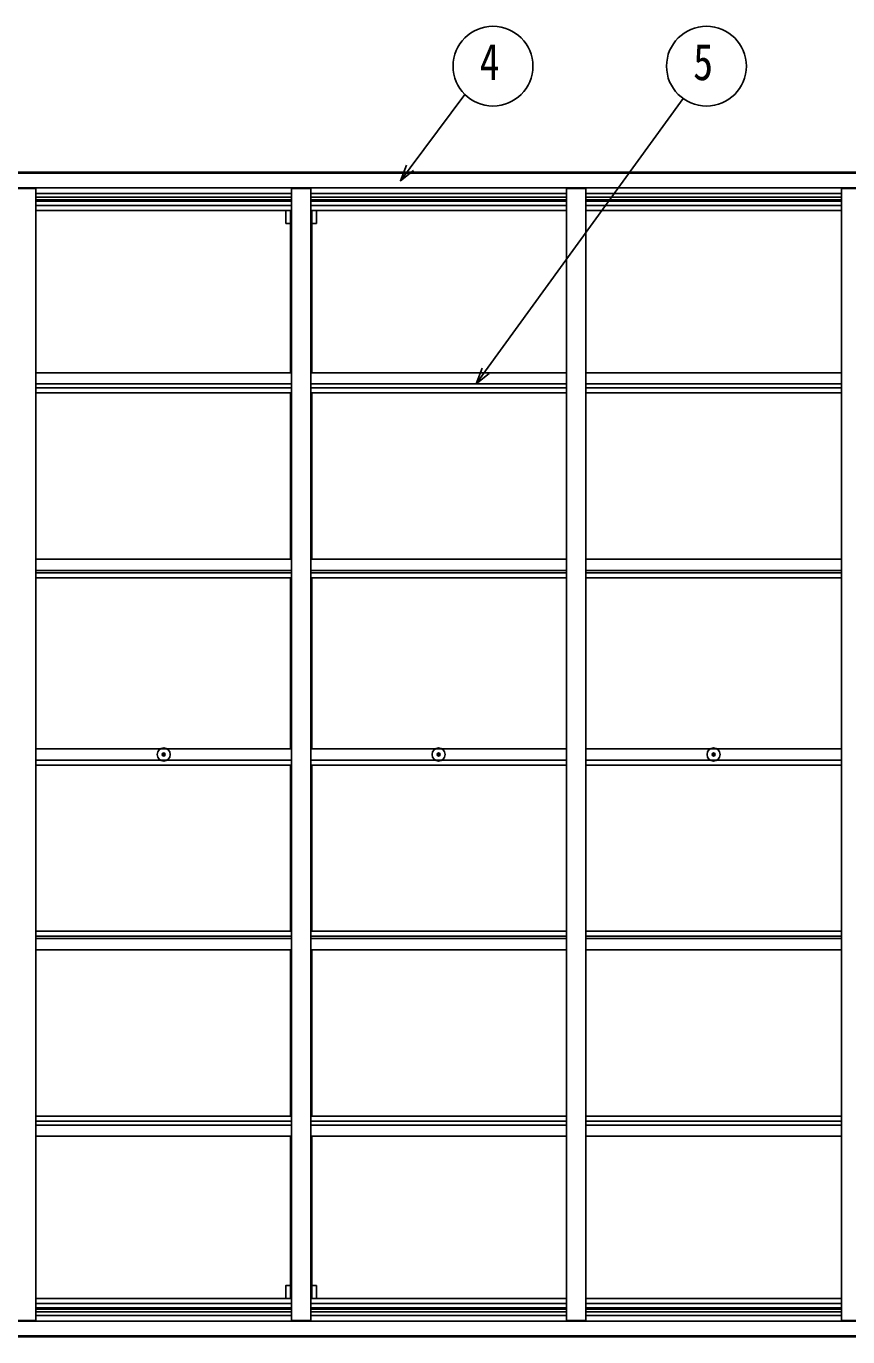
# Model space of a CAD drawing. Units: millimetres, scale not verified. Extents: x -10512 to 10512, y -7425 to 7425.
# Drawn here: x -1836 to 304, y -1409 to 2003 of the extents above; entities that cross this region are included whole.
import ezdxf
from ezdxf.enums import TextEntityAlignment as Align

# ---------------------------------------------------------------- set-up
doc = ezdxf.new("R2010")
doc.units = ezdxf.units.MM
doc.header["$LTSCALE"] = 40
for name, color, linetype in [('0-4_YKK_13', 4, 'Continuous'), ('0-5_YKK_A1', 4, 'Continuous'), ('0-6_YKK_D', 6, 'Continuous')]:
    doc.layers.add(name, color=color, linetype=linetype)
doc.styles.add('ＭＳ ゴシック', font='')
doc.styles.get('ＭＳ ゴシック').set_extended_font_data('MS Gothic')

msp = doc.modelspace()

# ---------------------------------------------------------------- linework, layer by layer
at = {"layer": '0-4_YKK_13'}
for p, q in [((-1480.08, 107.68), (-1478.97, 107.7)), ((-1480.08, 106.68), (-1478.97, 106.66)), ((-1478.97, 107.7), (-1478.46, 107.8)), ((-1478.97, 106.66), (-1478.46, 106.56)), ((-1478.36, 108.32), (-1478.46, 107.8)), ((-1478.36, 106.05), (-1478.46, 106.56)), ((-1478.34, 109.43), (-1478.36, 108.32)), ((-1478.34, 104.94), (-1478.36, 106.05)), ((-1477.34, 109.43), (-1477.32, 108.32)), ((-1477.34, 104.94), (-1477.32, 106.05)), ((-1477.32, 108.32), (-1477.22, 107.8)), ((-1477.32, 106.05), (-1477.22, 106.56)), ((-1476.7, 107.7), (-1477.22, 107.8)), ((-1476.7, 106.66), (-1477.22, 106.56)), ((-1475.59, 107.68), (-1476.7, 107.7)), ((-1475.59, 106.68), (-1476.7, 106.66)), ((-764.08, 107.68), (-762.97, 107.7)), ((-764.08, 106.68), (-762.97, 106.66)), ((-762.97, 107.7), (-762.46, 107.8)), ((-762.97, 106.66), (-762.46, 106.56)), ((-762.36, 108.32), (-762.46, 107.8)), ((-762.36, 106.05), (-762.46, 106.56)), ((-762.34, 109.43), (-762.36, 108.32)), ((-762.34, 104.94), (-762.36, 106.05)), ((-761.34, 109.43), (-761.32, 108.32)), ((-761.34, 104.94), (-761.32, 106.05)), ((-761.32, 108.32), (-761.22, 107.8)), ((-761.32, 106.05), (-761.22, 106.56)), ((-760.7, 107.7), (-761.22, 107.8)), ((-760.7, 106.66), (-761.22, 106.56)), ((-759.59, 107.68), (-760.7, 107.7)), ((-759.59, 106.68), (-760.7, 106.66)), ((-48.08, 107.68), (-46.97, 107.7)), ((-48.08, 106.68), (-46.97, 106.66)), ((-46.97, 107.7), (-46.46, 107.8)), ((-46.97, 106.66), (-46.46, 106.56)), ((-46.36, 108.32), (-46.46, 107.8)), ((-46.36, 106.05), (-46.46, 106.56)), ((-46.34, 109.43), (-46.36, 108.32)), ((-46.34, 104.94), (-46.36, 106.05)), ((-45.34, 109.43), (-45.32, 108.32)), ((-45.34, 104.94), (-45.32, 106.05)), ((-45.32, 108.32), (-45.22, 107.8)), ((-45.32, 106.05), (-45.22, 106.56)), ((-44.7, 107.7), (-45.22, 107.8)), ((-44.7, 106.66), (-45.22, 106.56)), ((-43.59, 107.68), (-44.7, 107.7)), ((-43.59, 106.68), (-44.7, 106.66))]:
    msp.add_line(p, q, dxfattribs=at)
for centre, radius in [((-1477.84, 107.18), 17), ((-1477.84, 107.18), 4), ((-761.84, 107.18), 17), ((-761.84, 107.18), 4), ((-45.84, 107.18), 17), ((-45.84, 107.18), 4)]:
    msp.add_circle(centre, radius, dxfattribs=at)
for centre, start, end in [((-1477.84, 107.18), 167.44414, 192.55586), ((-1477.84, 107.18), 77.44414, 102.55586), ((-1477.84, 107.18), 257.44414, 282.55586), ((-1477.84, 107.18), 347.44414, 12.55586), ((-761.84, 107.18), 167.44414, 192.55586), ((-761.84, 107.18), 77.44414, 102.55586), ((-761.84, 107.18), 257.44414, 282.55586), ((-761.84, 107.18), 347.44414, 12.55586), ((-45.84, 107.18), 167.44414, 192.55586), ((-45.84, 107.18), 77.44414, 102.55586), ((-45.84, 107.18), 257.44414, 282.55586), ((-45.84, 107.18), 347.44414, 12.55586)]:
    msp.add_arc(centre, 2.3, start, end, dxfattribs=at)
at = {"layer": '0-5_YKK_A1'}
for p, q in [((-3982.34, 1622.87), (1742.66, 1622.87)), ((-3982.34, 1620.81), (1742.66, 1620.81)), ((-3951.34, 1582.61), (1711.66, 1582.61)), ((-1860.84, 1580.95), (-1810.84, 1580.95)), ((-1810.84, -1366.14), (-1810.84, 1580.95)), ((-1144.84, -1366.14), (-1144.84, 1580.95)), ((-1144.84, 1580.95), (-1094.84, 1580.95)), ((-1094.84, -1366.14), (-1094.84, 1580.95)), ((-428.84, 1580.95), (-378.84, 1580.95)), ((-428.84, -1366.14), (-428.84, 1580.95)), ((-378.84, -1366.14), (-378.84, 1580.95)), ((287.16, 1580.95), (337.16, 1580.95)), ((287.16, -1366.14), (287.16, 1580.95)), ((-1810.84, 1567.54), (-1144.84, 1567.54)), ((-1810.84, 1558.17), (-1144.84, 1558.17)), ((-1810.84, 1551.09), (-1144.84, 1551.09)), ((-1810.84, 1547.31), (-1144.84, 1547.31)), ((-1810.84, 1535.97), (-1144.84, 1535.97)), ((-1094.84, 1567.54), (-428.84, 1567.54)), ((-1094.84, 1558.17), (-428.84, 1558.17)), ((-1094.84, 1551.09), (-428.84, 1551.09)), ((-1094.84, 1547.31), (-428.84, 1547.31)), ((-1094.84, 1535.97), (-428.84, 1535.97)), ((-378.84, 1567.54), (287.16, 1567.54)), ((-378.84, 1558.17), (287.16, 1558.17)), ((-378.84, 1551.09), (287.16, 1551.09)), ((-378.84, 1547.31), (287.16, 1547.31)), ((-378.84, 1535.97), (287.16, 1535.97)), ((-1810.84, 1523.14), (-1144.84, 1523.14)), ((-1147.34, 1523.14), (-1147.34, 1100.64)), ((-1094.84, 1523.14), (-428.84, 1523.14)), ((-1092.34, 1523.14), (-1092.34, 1100.64)), ((-1080.34, 1489.75), (-1080.34, 1523.14)), ((-378.84, 1523.14), (287.16, 1523.14)), ((-1080.34, 1489.75), (-1092.34, 1489.75)), ((-1810.84, 1100.64), (-1144.84, 1100.64)), ((-1094.84, 1100.64), (-428.84, 1100.64)), ((-378.84, 1100.64), (287.16, 1100.64)), ((-1810.84, 1071.67), (-1144.84, 1071.67)), ((-1810.84, 1061.52), (-1144.84, 1061.52)), ((-1094.84, 1071.67), (-428.84, 1071.67)), ((-1094.84, 1061.52), (-428.84, 1061.52)), ((-378.84, 1071.67), (287.16, 1071.67)), ((-378.84, 1061.52), (287.16, 1061.52)), ((-1810.84, 1048.68), (-1144.84, 1048.68)), ((-1147.34, 1048.68), (-1147.34, 615.78)), ((-1094.84, 1048.68), (-428.84, 1048.68)), ((-1092.34, 1048.68), (-1092.34, 615.78)), ((-378.84, 1048.68), (287.16, 1048.68)), ((-1810.84, 615.78), (-1144.84, 615.78)), ((-1094.84, 615.78), (-428.84, 615.78)), ((-378.84, 615.78), (287.16, 615.78)), ((-1810.84, 586.21), (-1144.84, 586.21)), ((-1810.84, 580.1), (-1144.84, 580.1)), ((-1094.84, 586.21), (-428.84, 586.21)), ((-1094.84, 580.1), (-428.84, 580.1)), ((-378.84, 586.21), (287.16, 586.21)), ((-378.84, 580.1), (287.16, 580.1)), ((-1810.84, 567.11), (-1144.84, 567.11)), ((-1147.34, 567.11), (-1147.34, 122.18)), ((-1094.84, 567.11), (-428.84, 567.11)), ((-1092.34, 567.11), (-1092.34, 122.18)), ((-378.84, 567.11), (287.16, 567.11)), ((-1810.84, 122.18), (-1144.84, 122.18)), ((-1094.84, 122.18), (-428.84, 122.18)), ((-378.84, 122.18), (287.16, 122.18)), ((-1810.84, 92.18), (-1144.84, 92.18)), ((-1810.84, 79.18), (-1144.84, 79.18)), ((-1147.34, 79.18), (-1147.34, -352.74)), ((-1094.84, 92.18), (-428.84, 92.18)), ((-1094.84, 79.18), (-428.84, 79.18)), ((-1092.34, 79.18), (-1092.34, -352.74)), ((-378.84, 92.18), (287.16, 92.18)), ((-378.84, 79.18), (287.16, 79.18)), ((-1810.84, -352.74), (-1144.84, -352.74)), ((-1810.84, -365.73), (-1144.84, -365.73)), ((-1810.84, -371.84), (-1144.84, -371.84)), ((-1094.84, -352.74), (-428.84, -352.74)), ((-1094.84, -365.73), (-428.84, -365.73)), ((-1094.84, -371.84), (-428.84, -371.84)), ((-378.84, -352.74), (287.16, -352.74)), ((-378.84, -365.73), (287.16, -365.73)), ((-378.84, -371.84), (287.16, -371.84)), ((-1810.84, -401.41), (-1144.84, -401.41)), ((-1147.34, -834.31), (-1147.34, -401.41)), ((-1094.84, -401.41), (-428.84, -401.41)), ((-1092.34, -834.31), (-1092.34, -401.41)), ((-378.84, -401.41), (287.16, -401.41)), ((-1810.84, -834.31), (-1144.84, -834.31)), ((-1810.84, -847.15), (-1144.84, -847.15)), ((-1094.84, -834.31), (-428.84, -834.31)), ((-1094.84, -847.15), (-428.84, -847.15)), ((-378.84, -834.31), (287.16, -834.31)), ((-378.84, -847.15), (287.16, -847.15)), ((-1810.84, -857.3), (-1144.84, -857.3)), ((-1810.84, -886.27), (-1144.84, -886.27)), ((-1147.34, -1308.77), (-1147.34, -886.27)), ((-1094.84, -857.3), (-428.84, -857.3)), ((-1094.84, -886.27), (-428.84, -886.27)), ((-1092.34, -1308.77), (-1092.34, -886.27)), ((-378.84, -857.3), (287.16, -857.3)), ((-378.84, -886.27), (287.16, -886.27)), ((-1080.34, -1274.94), (-1092.34, -1274.94)), ((-1080.34, -1274.94), (-1080.34, -1308.77)), ((-1810.84, -1308.77), (-1144.84, -1308.77)), ((-1810.84, -1321.6), (-1144.84, -1321.6)), ((-1094.84, -1308.77), (-428.84, -1308.77)), ((-1094.84, -1321.6), (-428.84, -1321.6)), ((-378.84, -1308.77), (287.16, -1308.77)), ((-378.84, -1321.6), (287.16, -1321.6)), ((-1810.84, -1332.94), (-1144.84, -1332.94)), ((-1810.84, -1336.73), (-1144.84, -1336.73)), ((-1810.84, -1343.8), (-1144.84, -1343.8)), ((-1810.84, -1353.17), (-1144.84, -1353.17)), ((-1094.84, -1332.94), (-428.84, -1332.94)), ((-1094.84, -1336.73), (-428.84, -1336.73)), ((-1094.84, -1343.8), (-428.84, -1343.8)), ((-1094.84, -1353.17), (-428.84, -1353.17)), ((-378.84, -1332.94), (287.16, -1332.94)), ((-378.84, -1336.73), (287.16, -1336.73)), ((-378.84, -1343.8), (287.16, -1343.8)), ((-378.84, -1353.17), (287.16, -1353.17)), ((-3951.34, -1368.24), (1711.66, -1368.24)), ((-1860.84, -1366.14), (-1810.84, -1366.14)), ((-1144.84, -1366.14), (-1094.84, -1366.14)), ((-428.84, -1366.14), (-378.84, -1366.14)), ((287.16, -1366.14), (337.16, -1366.14)), ((-3982.34, -1406.44), (1742.66, -1406.44)), ((-3982.34, -1408.51), (1742.66, -1408.51))]:
    msp.add_line(p, q, dxfattribs=at)
for points in [[(-1147.34, 1489.75), (-1159.34, 1489.75), (-1159.34, 1523.14)], [(-1147.34, -1274.94), (-1159.34, -1274.94), (-1159.34, -1308.77)]]:
    msp.add_lwpolyline(points, dxfattribs=at)
at = {"layer": '0-6_YKK_D'}
for points in [[(-861.6, 1600.53), (-836.1, 1634.52), (-693.32, 1824.83)], [(-664.56, 1071.67), (-639.6, 1106.07), (-125.53, 1814.8)], [(-826.99, 1627.69), (-861.6, 1600.53), (-845.21, 1641.36)], [(-630.38, 1099.39), (-664.56, 1071.67), (-648.82, 1112.76)]]:
    msp.add_lwpolyline(points, dxfattribs=at)
for centre in [(-620.41, 1898.99), (-64.46, 1898.99)]:
    msp.add_circle(centre, 104, dxfattribs=at)

# ---------------------------------------------------------------- texts
at = {"layer": '0-6_YKK_D', "style": 'ＭＳ ゴシック', "width": 0.8}
for s, p in [('4', (-655.07, 1833.99)), ('5', (-99.13, 1833.99))]:
    msp.add_text(s, height=95.31, dxfattribs=at).set_placement(p, align=Align.BOTTOM_LEFT)

doc.saveas('drawing.dxf')
